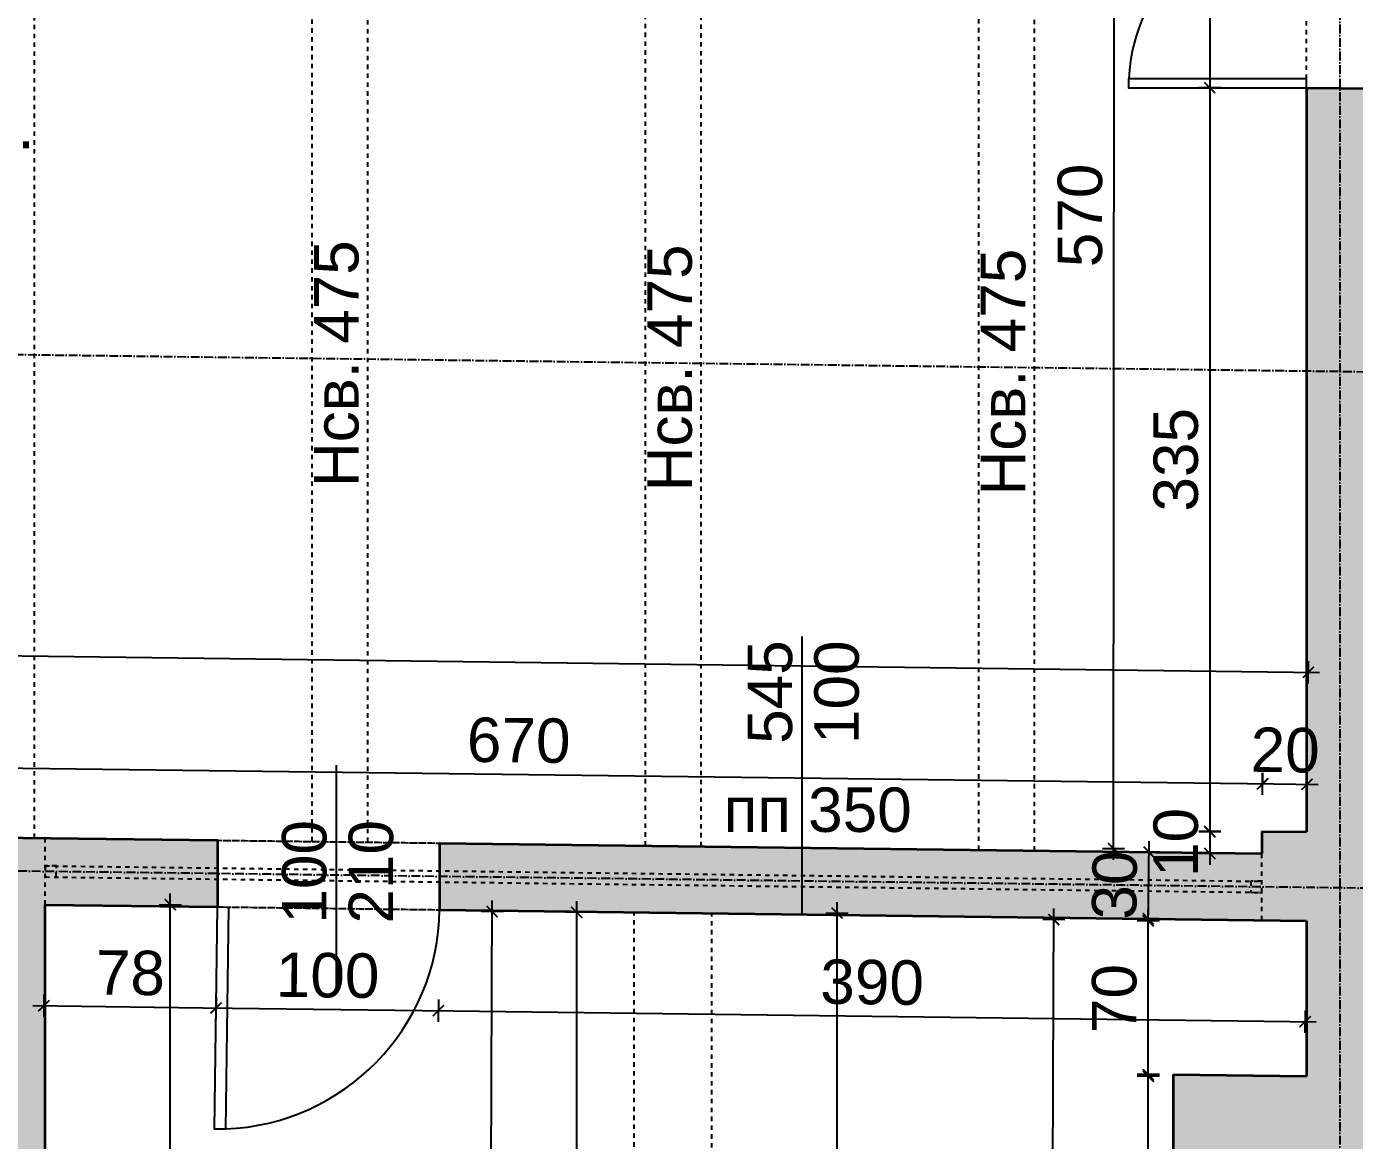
# Model space of a CAD drawing. Header units: inches. Extents: x -72385 to 39588, y -6525 to 66685.
# Drawn here: x -45946 to -45348, y 22708 to 23209 of the extents above; entities that cross this region are included whole.
import ezdxf

# ---------------------------------------------------------------- set-up
doc = ezdxf.new("R2010")
doc.units = ezdxf.units.IN
doc.header["$MEASUREMENT"] = 0
doc.linetypes.add('DashDot', pattern=[0.6, 0.4, -0.1, 0, -0.1])
doc.linetypes.add('Hidden', pattern=[0.4, 0.2, -0.2])
for name, color, linetype, lineweight in [('Врати', 251, 'Continuous', 25), ('Линия на разрез', 252, 'DashDot', 25), ('Надписи Hсв', 252, 'Continuous', 25), ('Надписи врати', 252, 'Continuous', 25), ('Надписи коти вътрешни', 252, 'Continuous', 25), ('Надписи площ', 252, 'Continuous', 25), ('Надписи прозорци', 252, 'Continuous', 25), ('Оси', 252, 'DashDot', 25), ('Пунктир', 253, 'Hidden', 25), ('Разрезни линии', 7, 'Continuous', 35), ('Щрих стени', 254, 'Continuous', 25)]:
    doc.layers.add(name, color=color, linetype=linetype, lineweight=lineweight)
doc.styles.add('Arial Regular', font='arial.ttf')
doc.styles.get("Standard").update_dxf_attribs({"font": 'arial.ttf'})
doc.dimstyles.new('Annotative', dxfattribs={"dimscale": 0, "dimtxt": 20, "dimasz": 5, "dimexe": 5, "dimexo": 5, "dimgap": 5, "dimtad": 1, "dimdec": 0, "dimzin": 0, "dimdsep": 46, "dimtxsty": 'Standard', "dimblk": 'ARCHTICK', "dimcen": 5, "dimdle": 5, "dimadec": 0, "dimazin": 0, "dimtfac": 1, "dimtdec": 0, "dimtofl": 0, "dimtmove": 0, "dimatfit": 3, "dimldrblk": 'ARCHTICK', "dimfxl": 5, "dimfxlon": 1, "dimtolj": 1, "dimtzin": 0, "dimarcsym": 1})

# ---------------------------------------------------------------- blocks, each defined once
blk = doc.blocks.new('_ArchTick')
at = {"color": 0, "linetype": 'ByBlock', "const_width": 0.15}
blk.add_lwpolyline([(-0.5, -0.5), (0.5, 0.5)], dxfattribs=at)
blk = doc.blocks.new('*D2377')
at = {"layer": 'Defpoints', "color": 0, "ltscale": 50, "transparency": 16777216}
for p in [(-45937.34, 22813.67), (-45859.84, 22812.69), (-45860.41, 22767.21)]:
    blk.add_point(p, dxfattribs=at)
at = {"layer": 'Надписи коти вътрешни', "color": 0, "lineweight": -2, "ltscale": 50, "transparency": 16777216}
for p, q in [((-45937.85, 22773.19), (-45937.97, 22763.19)), ((-45860.35, 22772.21), (-45860.47, 22762.22)), ((-45942.91, 22768.25), (-45855.41, 22767.15))]:
    blk.add_line(p, q, dxfattribs=at)
at = {"layer": 'Надписи коти вътрешни', "color": 0, "lineweight": -2, "ltscale": 50, "transparency": 16777216, "xscale": 5, "yscale": 5, "zscale": 5}
for p, rotation in [((-45937.91, 22768.19), 179.2779868695806), ((-45860.41, 22767.21), 359.2779868695806)]:
    blk.add_blockref('_ArchTick', p, dxfattribs=dict(at, rotation=rotation))
at = {"layer": 'Надписи коти вътрешни', "color": 0, "ltscale": 50, "transparency": 16777216, "insert": (-45898.97, 22782.91), "char_height": 20, "attachment_point": 5, "rotation": 359.27799}
blk.add_mtext('\\A1;78', dxfattribs=at)
blk = doc.blocks.new('*D2448')
at = {"layer": 'Defpoints', "color": 0, "ltscale": 50, "transparency": 16777216}
for p in [(-45937.34, 22813.67), (-45881.02, 22813.67), (-45937.72, 22246.13)]:
    blk.add_point(p, dxfattribs=at)
at = {"layer": 'Надписи коти вътрешни', "color": 0, "lineweight": -2, "ltscale": 50, "transparency": 16777216}
for p, q in [((-45881.02, 22241.13), (-45881.02, 22818.67)), ((-45886.02, 22813.67), (-45876.02, 22813.67)), ((-45886.02, 22246.13), (-45876.02, 22246.13))]:
    blk.add_line(p, q, dxfattribs=at)
at = {"layer": 'Надписи коти вътрешни', "color": 0, "lineweight": -2, "ltscale": 50, "transparency": 16777216, "xscale": 5, "yscale": 5, "zscale": 5}
for p, rotation in [((-45881.02, 22813.67), 90), ((-45881.02, 22246.13), 270)]:
    blk.add_blockref('_ArchTick', p, dxfattribs=dict(at, rotation=rotation))
at = {"layer": 'Надписи коти вътрешни', "color": 0, "ltscale": 50, "transparency": 16777216, "insert": (-45896.24, 22529.9), "char_height": 20, "attachment_point": 5, "rotation": 90}
blk.add_mtext('\\A1;568', dxfattribs=at)
blk = doc.blocks.new('*D2449')
at = {"layer": 'Defpoints', "color": 0, "ltscale": 50, "transparency": 16777216}
for p in [(-45698.16, 22810.26), (-45669.84, 22810.26), (-45672.34, 22272.75)]:
    blk.add_point(p, dxfattribs=at)
at = {"layer": 'Надписи коти вътрешни', "color": 0, "lineweight": -2, "ltscale": 50, "transparency": 16777216}
for p, q in [((-45698.16, 22267.75), (-45698.16, 22815.26)), ((-45693.16, 22810.26), (-45703.16, 22810.26)), ((-45693.16, 22272.75), (-45703.16, 22272.75))]:
    blk.add_line(p, q, dxfattribs=at)
at = {"layer": 'Надписи коти вътрешни', "color": 0, "lineweight": -2, "ltscale": 50, "transparency": 16777216, "xscale": 5, "yscale": 5, "zscale": 5}
for p, rotation in [((-45698.16, 22810.26), 90), ((-45698.16, 22272.75), 270)]:
    blk.add_blockref('_ArchTick', p, dxfattribs=dict(at, rotation=rotation))
at = {"layer": 'Надписи коти вътрешни', "color": 0, "ltscale": 50, "transparency": 16777216, "insert": (-45713.38, 22541.51), "char_height": 20, "attachment_point": 5, "rotation": 90}
blk.add_mtext('\\A1;538', dxfattribs=at)
blk = doc.blocks.new('*D2450')
at = {"layer": 'Defpoints', "color": 0, "ltscale": 50, "transparency": 16777216}
for p in [(-45736.2, 22810.56), (-45669.84, 22810.26), (-45672.34, 22242.75)]:
    blk.add_point(p, dxfattribs=at)
at = {"layer": 'Надписи коти вътрешни', "color": 0, "lineweight": -2, "ltscale": 50, "transparency": 16777216}
for p, q in [((-45738.72, 22238.04), (-45736.17, 22815.55)), ((-45731.2, 22810.53), (-45741.2, 22810.58)), ((-45733.7, 22243.02), (-45743.7, 22243.06))]:
    blk.add_line(p, q, dxfattribs=at)
at = {"layer": 'Надписи коти вътрешни', "color": 0, "lineweight": -2, "ltscale": 50, "transparency": 16777216, "xscale": 5, "yscale": 5, "zscale": 5}
for p, rotation in [((-45736.2, 22810.56), 89.74760361467345), ((-45738.7, 22243.04), 269.7476036146735)]:
    blk.add_blockref('_ArchTick', p, dxfattribs=dict(at, rotation=rotation))
at = {"layer": 'Надписи коти вътрешни', "color": 0, "ltscale": 50, "transparency": 16777216, "insert": (-45752.66, 22526.86), "char_height": 20, "attachment_point": 5, "rotation": 89.7476}
blk.add_mtext('\\A1;568', dxfattribs=at)
blk = doc.blocks.new('*D2451')
at = {"layer": 'Defpoints', "color": 0, "ltscale": 50, "transparency": 16777216}
for p in [(-45639.84, 22809.88), (-45581.02, 22809.88), (-45639.96, 22242.34)]:
    blk.add_point(p, dxfattribs=at)
at = {"layer": 'Надписи коти вътрешни', "color": 0, "lineweight": -2, "ltscale": 50, "transparency": 16777216}
for p, q in [((-45581.02, 22237.34), (-45581.02, 22814.88)), ((-45586.02, 22809.88), (-45576.02, 22809.88)), ((-45586.02, 22242.34), (-45576.02, 22242.34))]:
    blk.add_line(p, q, dxfattribs=at)
at = {"layer": 'Надписи коти вътрешни', "color": 0, "lineweight": -2, "ltscale": 50, "transparency": 16777216, "xscale": 5, "yscale": 5, "zscale": 5}
for p, rotation in [((-45581.02, 22809.88), 90), ((-45581.02, 22242.34), 270)]:
    blk.add_blockref('_ArchTick', p, dxfattribs=dict(at, rotation=rotation))
at = {"layer": 'Надписи коти вътрешни', "color": 0, "ltscale": 50, "transparency": 16777216, "insert": (-45596.24, 22526.11), "char_height": 20, "attachment_point": 5, "rotation": 90}
blk.add_mtext('\\A1;568', dxfattribs=at)
blk = doc.blocks.new('*D2454')
at = {"layer": 'Defpoints', "color": 0, "ltscale": 50, "transparency": 16777216}
for p in [(-45483.45, 22806.94), (-45369.84, 22806.44), (-45372.34, 22238.93)]:
    blk.add_point(p, dxfattribs=at)
at = {"layer": 'Надписи коти вътрешни', "color": 0, "lineweight": -2, "ltscale": 50, "transparency": 16777216}
for p, q in [((-45478.45, 22806.92), (-45488.45, 22806.97)), ((-45485.97, 22234.43), (-45483.42, 22811.94)), ((-45480.95, 22239.41), (-45490.95, 22239.45))]:
    blk.add_line(p, q, dxfattribs=at)
at = {"layer": 'Надписи коти вътрешни', "color": 0, "lineweight": -2, "ltscale": 50, "transparency": 16777216, "xscale": 5, "yscale": 5, "zscale": 5}
for p, rotation in [((-45483.45, 22806.94), 89.74760361467345), ((-45485.95, 22239.43), 269.7476036146735)]:
    blk.add_blockref('_ArchTick', p, dxfattribs=dict(at, rotation=rotation))
at = {"layer": 'Надписи коти вътрешни', "color": 0, "ltscale": 50, "transparency": 16777216, "insert": (-45499.91, 22523.25), "char_height": 20, "attachment_point": 5, "rotation": 89.7476}
blk.add_mtext('\\A1;568', dxfattribs=at)
blk = doc.blocks.new('*D2455')
at = {"layer": 'Defpoints', "color": 0, "ltscale": 50, "transparency": 16777216}
for p in [(-45440.97, 22737.2), (-45429.84, 22737.2), (-45429.84, 22607.19)]:
    blk.add_point(p, dxfattribs=at)
at = {"layer": 'Надписи коти вътрешни', "color": 0, "lineweight": -2, "ltscale": 50, "transparency": 16777216}
for p, q in [((-45440.97, 22602.19), (-45440.97, 22742.2)), ((-45435.97, 22737.2), (-45445.97, 22737.2)), ((-45435.97, 22607.19), (-45445.97, 22607.19))]:
    blk.add_line(p, q, dxfattribs=at)
at = {"layer": 'Надписи коти вътрешни', "color": 0, "lineweight": -2, "ltscale": 50, "transparency": 16777216, "xscale": 5, "yscale": 5, "zscale": 5}
for p, rotation in [((-45440.97, 22737.2), 90), ((-45440.97, 22607.19), 270)]:
    blk.add_blockref('_ArchTick', p, dxfattribs=dict(at, rotation=rotation))
at = {"layer": 'Надписи коти вътрешни', "color": 0, "ltscale": 50, "transparency": 16777216, "insert": (-45456.19, 22672.2), "char_height": 20, "attachment_point": 5, "rotation": 90}
blk.add_mtext('\\A1;130', dxfattribs=at)
blk = doc.blocks.new('*D2464')
at = {"layer": 'Defpoints', "color": 0, "ltscale": 50, "transparency": 16777216}
for p in [(-45440.97, 22806.44), (-45369.84, 22806.44), (-45369.84, 22736.44)]:
    blk.add_point(p, dxfattribs=at)
at = {"layer": 'Надписи коти вътрешни', "color": 0, "lineweight": -2, "ltscale": 50, "transparency": 16777216}
for p, q in [((-45435.97, 22806.44), (-45445.97, 22806.44)), ((-45440.97, 22731.44), (-45440.97, 22811.44)), ((-45435.97, 22736.44), (-45445.97, 22736.44))]:
    blk.add_line(p, q, dxfattribs=at)
at = {"layer": 'Надписи коти вътрешни', "color": 0, "lineweight": -2, "ltscale": 50, "transparency": 16777216, "xscale": 5, "yscale": 5, "zscale": 5}
for p, rotation in [((-45440.97, 22806.44), 90), ((-45440.97, 22736.44), 270)]:
    blk.add_blockref('_ArchTick', p, dxfattribs=dict(at, rotation=rotation))
at = {"layer": 'Надписи коти вътрешни', "color": 0, "ltscale": 50, "transparency": 16777216, "insert": (-45456.18, 22771.44), "char_height": 20, "attachment_point": 5, "rotation": 90}
blk.add_mtext('\\A1;70', dxfattribs=at)
blk = doc.blocks.new('*D2467')
at = {"layer": 'Defpoints', "color": 0, "ltscale": 50, "transparency": 16777216}
for p in [(-45859.84, 22812.69), (-45759.84, 22811.42), (-45760.42, 22765.96)]:
    blk.add_point(p, dxfattribs=at)
at = {"layer": 'Надписи коти вътрешни', "color": 0, "lineweight": -2, "ltscale": 50, "transparency": 16777216}
for p, q in [((-45860.35, 22772.24), (-45860.48, 22762.24)), ((-45760.35, 22770.96), (-45760.48, 22760.96)), ((-45865.42, 22767.3), (-45755.42, 22765.9))]:
    blk.add_line(p, q, dxfattribs=at)
at = {"layer": 'Надписи коти вътрешни', "color": 0, "lineweight": -2, "ltscale": 50, "transparency": 16777216, "xscale": 5, "yscale": 5, "zscale": 5}
for p, rotation in [((-45860.42, 22767.24), 179.2706286522965), ((-45760.42, 22765.96), 359.2706286522965)]:
    blk.add_blockref('_ArchTick', p, dxfattribs=dict(at, rotation=rotation))
at = {"layer": 'Надписи коти вътрешни', "color": 0, "ltscale": 50, "transparency": 16777216, "insert": (-45810.22, 22781.81), "char_height": 20, "attachment_point": 5, "rotation": 359.27063}
blk.add_mtext('\\A1;100', dxfattribs=at)
blk = doc.blocks.new('*D2468')
at = {"layer": 'Defpoints', "color": 0, "ltscale": 50, "transparency": 16777216}
for p in [(-45759.84, 22811.42), (-45369.84, 22806.44), (-45370.42, 22761)]:
    blk.add_point(p, dxfattribs=at)
at = {"layer": 'Надписи коти вътрешни', "color": 0, "lineweight": -2, "ltscale": 50, "transparency": 16777216}
for p, q in [((-45760.35, 22770.97), (-45760.48, 22760.97)), ((-45765.42, 22766.04), (-45365.42, 22760.93)), ((-45370.35, 22766), (-45370.48, 22756))]:
    blk.add_line(p, q, dxfattribs=at)
at = {"layer": 'Надписи коти вътрешни', "color": 0, "lineweight": -2, "ltscale": 50, "transparency": 16777216, "xscale": 5, "yscale": 5, "zscale": 5}
for p, rotation in [((-45760.42, 22765.97), 179.2691664432836), ((-45370.42, 22761), 359.2691664432836)]:
    blk.add_blockref('_ArchTick', p, dxfattribs=dict(at, rotation=rotation))
at = {"layer": 'Надписи коти вътрешни', "color": 0, "ltscale": 50, "transparency": 16777216, "insert": (-45565.22, 22778.7), "char_height": 20, "attachment_point": 5, "rotation": 359.26917}
blk.add_mtext('\\A1;390', dxfattribs=at)
blk = doc.blocks.new('*D2392')
at = {"layer": 'Defpoints', "color": 0, "ltscale": 50, "transparency": 16777216}
for p in [(-45389.44, 22868.11), (-46059.84, 22845.23), (-45389.84, 22836.7)]:
    blk.add_point(p, dxfattribs=at)
at = {"layer": 'Надписи коти вътрешни', "color": 0, "lineweight": -2, "ltscale": 50, "transparency": 16777216}
for p, q in [((-46059.5, 22871.64), (-46059.37, 22881.64)), ((-46064.44, 22876.7), (-45384.44, 22868.05)), ((-45389.5, 22863.11), (-45389.37, 22873.11))]:
    blk.add_line(p, q, dxfattribs=at)
at = {"layer": 'Надписи коти вътрешни', "color": 0, "lineweight": -2, "ltscale": 50, "transparency": 16777216, "xscale": 5, "yscale": 5, "zscale": 5}
for p, rotation in [((-46059.44, 22876.64), 179.2706286525475), ((-45389.44, 22868.11), 359.2706286525474)]:
    blk.add_blockref('_ArchTick', p, dxfattribs=dict(at, rotation=rotation))
at = {"layer": 'Надписи коти вътрешни', "color": 0, "ltscale": 50, "transparency": 16777216, "insert": (-45724.24, 22887.58), "char_height": 20, "attachment_point": 5, "rotation": 359.27063}
blk.add_mtext('\\A1;670', dxfattribs=at)
blk = doc.blocks.new('*D2393')
at = {"layer": 'Defpoints', "color": 0, "ltscale": 50, "transparency": 16777216}
for p in [(-45369.56, 22867.86), (-45389.84, 22846.7), (-45369.84, 22846.45)]:
    blk.add_point(p, dxfattribs=at)
at = {"layer": 'Надписи коти вътрешни', "color": 0, "lineweight": -2, "ltscale": 50, "transparency": 16777216}
for p, q in [((-45389.63, 22863.11), (-45389.5, 22873.11)), ((-45369.63, 22862.86), (-45369.5, 22872.86)), ((-45394.56, 22868.17), (-45364.57, 22867.79))]:
    blk.add_line(p, q, dxfattribs=at)
at = {"layer": 'Надписи коти вътрешни', "color": 0, "lineweight": -2, "ltscale": 50, "transparency": 16777216, "xscale": 5, "yscale": 5, "zscale": 5}
for p, rotation in [((-45389.56, 22868.11), 179.2706286525567), ((-45369.56, 22867.86), 359.2706286525566)]:
    blk.add_blockref('_ArchTick', p, dxfattribs=dict(at, rotation=rotation))
at = {"layer": 'Надписи коти вътрешни', "color": 0, "ltscale": 50, "transparency": 16777216, "insert": (-45379.37, 22883.19), "char_height": 20, "attachment_point": 5, "rotation": 359.27063}
blk.add_mtext('\\A1;20', dxfattribs=at)
blk = doc.blocks.new('*D2394')
at = {"layer": 'Defpoints', "color": 0, "ltscale": 50, "transparency": 16777216}
for p in [(-45389.84, 22846.7), (-45413.28, 22836.7), (-45389.84, 22836.7)]:
    blk.add_point(p, dxfattribs=at)
at = {"layer": 'Надписи коти вътрешни', "color": 0, "lineweight": -2, "ltscale": 50, "transparency": 16777216}
for p, q in [((-45413.28, 22851.7), (-45413.28, 22831.7)), ((-45408.28, 22846.7), (-45418.28, 22846.7)), ((-45408.28, 22836.7), (-45418.28, 22836.7))]:
    blk.add_line(p, q, dxfattribs=at)
at = {"layer": 'Надписи коти вътрешни', "color": 0, "lineweight": -2, "ltscale": 50, "transparency": 16777216, "xscale": 5, "yscale": 5, "zscale": 5}
for p, rotation in [((-45413.28, 22846.7), 90), ((-45413.28, 22836.7), 270)]:
    blk.add_blockref('_ArchTick', p, dxfattribs=dict(at, rotation=rotation))
at = {"layer": 'Надписи коти вътрешни', "color": 0, "ltscale": 50, "transparency": 16777216, "insert": (-45428.49, 22841.7), "char_height": 20, "attachment_point": 5, "rotation": 90}
blk.add_mtext('\\A1;10', dxfattribs=at)
blk = doc.blocks.new('*D8179')
at = {"layer": 'Defpoints', "color": 0, "ltscale": 50, "transparency": 16777216}
for p in [(-45368.92, 22918.32), (-47139.84, 22868.98), (-45369.84, 22846.45)]:
    blk.add_point(p, dxfattribs=at)
at = {"layer": 'Надписи коти вътрешни', "color": 0, "lineweight": -2, "ltscale": 50, "transparency": 16777216}
for p, q in [((-47138.99, 22935.85), (-47138.86, 22945.85)), ((-47143.92, 22940.92), (-45363.92, 22918.26)), ((-45368.99, 22913.32), (-45368.86, 22923.32))]:
    blk.add_line(p, q, dxfattribs=at)
at = {"layer": 'Надписи коти вътрешни', "color": 0, "lineweight": -2, "ltscale": 50, "transparency": 16777216, "xscale": 5, "yscale": 5, "zscale": 5}
for p, rotation in [((-47138.92, 22940.85), 179.2706286525473), ((-45368.92, 22918.32), 359.2706286525473)]:
    blk.add_blockref('_ArchTick', p, dxfattribs=dict(at, rotation=rotation))
at = {"layer": 'Надписи коти вътрешни', "color": 0, "ltscale": 50, "transparency": 16777216, "insert": (-46186.89, 22943.94), "char_height": 20, "attachment_point": 5, "rotation": 359.27063}
blk.add_mtext('\\A1;1770', dxfattribs=at)
blk = doc.blocks.new('*D2396')
at = {"layer": 'Defpoints', "color": 0, "ltscale": 50, "transparency": 16777216}
for p in [(-45570, 23409.04), (-45456.19, 23408.96), (-45570.41, 22839)]:
    blk.add_point(p, dxfattribs=at)
at = {"layer": 'Надписи коти вътрешни', "color": 0, "lineweight": -2, "ltscale": 50, "transparency": 16777216}
for p, q in [((-45456.6, 22833.92), (-45456.19, 23413.96)), ((-45461.19, 23408.96), (-45451.19, 23408.96)), ((-45461.6, 22838.92), (-45451.6, 22838.91))]:
    blk.add_line(p, q, dxfattribs=at)
at = {"layer": 'Надписи коти вътрешни', "color": 0, "lineweight": -2, "ltscale": 50, "transparency": 16777216, "xscale": 5, "yscale": 5, "zscale": 5}
for p, rotation in [((-45456.19, 23408.96), 89.9589558169174), ((-45456.6, 22838.92), 269.9589558169174)]:
    blk.add_blockref('_ArchTick', p, dxfattribs=dict(at, rotation=rotation))
at = {"layer": 'Надписи коти вътрешни', "color": 0, "ltscale": 50, "transparency": 16777216, "insert": (-45471.61, 23123.95), "char_height": 20, "attachment_point": 5, "rotation": 89.95896}
blk.add_mtext('\\A1;570', dxfattribs=at)
blk = doc.blocks.new('*D2456')
at = {"layer": 'Defpoints', "color": 0, "ltscale": 50, "transparency": 16777216}
for p in [(-45369.84, 23181.47), (-45413.28, 22846.45), (-45369.84, 22846.45)]:
    blk.add_point(p, dxfattribs=at)
at = {"layer": 'Надписи коти вътрешни', "color": 0, "lineweight": -2, "ltscale": 50, "transparency": 16777216}
for p, q in [((-45413.28, 23186.47), (-45413.28, 22841.45)), ((-45408.28, 23181.47), (-45418.28, 23181.47)), ((-45408.28, 22846.45), (-45418.28, 22846.45))]:
    blk.add_line(p, q, dxfattribs=at)
at = {"layer": 'Надписи коти вътрешни', "color": 0, "lineweight": -2, "ltscale": 50, "transparency": 16777216, "xscale": 5, "yscale": 5, "zscale": 5}
for p, rotation in [((-45413.28, 23181.47), 90), ((-45413.28, 22846.45), 270)]:
    blk.add_blockref('_ArchTick', p, dxfattribs=dict(at, rotation=rotation))
at = {"layer": 'Надписи коти вътрешни', "color": 0, "ltscale": 50, "transparency": 16777216, "insert": (-45428.49, 23013.96), "char_height": 20, "attachment_point": 5, "rotation": 90}
blk.add_mtext('\\A1;335', dxfattribs=at)
blk = doc.blocks.new('*D2483')
at = {"layer": 'Defpoints', "color": 0, "ltscale": 50, "transparency": 16777216}
for p in [(-45369.84, 23341.49), (-45413.28, 23181.47), (-45369.84, 23181.47)]:
    blk.add_point(p, dxfattribs=at)
at = {"layer": 'Надписи коти вътрешни', "color": 0, "lineweight": -2, "ltscale": 50, "transparency": 16777216}
for p, q in [((-45413.28, 23346.49), (-45413.28, 23176.47)), ((-45408.28, 23341.49), (-45418.28, 23341.49)), ((-45408.28, 23181.47), (-45418.28, 23181.47))]:
    blk.add_line(p, q, dxfattribs=at)
at = {"layer": 'Надписи коти вътрешни', "color": 0, "lineweight": -2, "ltscale": 50, "transparency": 16777216, "xscale": 5, "yscale": 5, "zscale": 5}
for p, rotation in [((-45413.28, 23341.49), 90), ((-45413.28, 23181.47), 270)]:
    blk.add_blockref('_ArchTick', p, dxfattribs=dict(at, rotation=rotation))
at = {"layer": 'Надписи коти вътрешни', "color": 0, "ltscale": 50, "transparency": 16777216, "insert": (-45428.49, 23261.48), "char_height": 20, "attachment_point": 5, "rotation": 90}
blk.add_mtext('\\A1;160', dxfattribs=at)
blk = doc.blocks.new('*D7404')
at = {"layer": 'Defpoints', "color": 0, "ltscale": 10, "transparency": 16777216}
for p in [(-45440.64, 22837.35), (-45430.32, 22837.22), (-45430.71, 22807.22)]:
    blk.add_point(p, dxfattribs=at)
at = {"layer": 'Надписи коти вътрешни', "color": 0, "lineweight": -2, "ltscale": 10, "transparency": 16777216}
for p, q in [((-45441.09, 22802.35), (-45440.58, 22842.35)), ((-45435.64, 22837.28), (-45445.64, 22837.41)), ((-45436.02, 22807.29), (-45446.02, 22807.41))]:
    blk.add_line(p, q, dxfattribs=at)
at = {"layer": 'Надписи коти вътрешни', "color": 0, "lineweight": -2, "ltscale": 10, "transparency": 16777216, "xscale": 5, "yscale": 5, "zscale": 5}
for p, rotation in [((-45440.64, 22837.35), 89.27062865256329), ((-45441.02, 22807.35), 269.2706286525633)]:
    blk.add_blockref('_ArchTick', p, dxfattribs=dict(at, rotation=rotation))
at = {"layer": 'Надписи коти вътрешни', "color": 0, "ltscale": 10, "transparency": 16777216, "insert": (-45456.05, 22822.54), "char_height": 20, "attachment_point": 5, "rotation": 89.27063}
blk.add_mtext('\\A1;30', dxfattribs=at)

msp = doc.modelspace()

# ---------------------------------------------------------------- hatches: boundary and pattern name
at = {"layer": 'Щрих стени', "ltscale": 10}
h = msp.add_hatch(color=256, dxfattribs=at)
h.dxf.hatch_style = 1
h.paths.add_polyline_path([(-46719.84, 22853.63), (-46889.84, 22855.8), (-46889.84, 22825.79), (-46869.84, 22825.54), (-46869.84, 22288), (-46872.34, 22288.03), (-46872.34, 22223.02), (-46837.34, 22222.58), (-46837.34, 22287.58), (-46839.84, 22287.61), (-46839.84, 22825.16), (-46719.84, 22823.63)])
h.paths.add_polyline_path([(-46449.84, 22850.2), (-46619.84, 22852.36), (-46619.84, 22822.36), (-46572.34, 22821.75), (-46572.34, 22219.2), (-46537.34, 22218.76), (-46537.34, 22821.31), (-46449.84, 22820.19)])
h.paths.add_polyline_path([(-46219.84, 22847.27), (-46289.84, 22848.16), (-46289.84, 22818.16), (-46219.84, 22817.26)])
h.paths.add_polyline_path([(-45859.84, 22842.68), (-46059.84, 22845.23), (-46059.84, 22815.23), (-45972.34, 22814.11), (-45972.34, 22211.56), (-45937.34, 22211.12), (-45937.34, 22813.67), (-45859.84, 22812.68)])
h.paths.add_polyline_path([(-45319.84, 22828.31), (-45339.84, 22828.56), (-45339.84, 23106.09), (-45094.84, 23102.97), (-45094.84, 23132.97), (-45339.84, 23136.09), (-45339.84, 23181.09), (-45369.84, 23181.47), (-45369.84, 22846.45), (-45389.84, 22846.7), (-45389.84, 22836.7), (-45759.84, 22841.41), (-45759.84, 22811.41), (-45369.84, 22806.44), (-45369.84, 22736.44), (-45429.84, 22737.2), (-45429.84, 22607.19), (-45369.84, 22606.43), (-45369.84, 22283.9), (-45372.34, 22283.93), (-45372.34, 22203.93), (-45337.34, 22203.48), (-45337.34, 22283.49), (-45339.84, 22283.52), (-45339.84, 22798.56), (-45319.84, 22798.31)])
h.paths.add_polyline_path([(-45637.34, 22272.31), (-45672.34, 22272.75), (-45672.34, 22207.75), (-45637.34, 22207.3)], flags=17)
h.paths.add_polyline_path([(-45037.34, 22234.66), (-45072.34, 22235.11), (-45072.34, 22200.11), (-45037.34, 22199.66)])
h.paths.add_polyline_path([(-44729.84, 22828.3), (-44699.84, 22827.92), (-44699.84, 22857.92), (-44739.84, 22858.43), (-44739.84, 23098.45), (-44719.84, 23098.19), (-44719.84, 23128.2), (-44934.84, 23130.93), (-44934.84, 23100.93), (-44769.84, 23098.83), (-44769.84, 22858.81), (-44779.84, 22858.94), (-44779.84, 22768.93), (-44769.84, 22768.8), (-44769.84, 22276.26), (-44772.34, 22276.29), (-44772.34, 22196.29), (-44737.34, 22195.84), (-44737.34, 22275.85), (-44739.84, 22275.88), (-44739.84, 22768.42), (-44729.84, 22768.29)])

# ---------------------------------------------------------------- linework, layer by layer
at = {"layer": 'Врати', "ltscale": 50}
for points in [[(-45369.84, 23181.47), (-45369.84, 23185.47), (-45449.84, 23185.47), (-45449.84, 23181.47)], [(-45859.84, 22812.68), (-45854.84, 22812.62), (-45856.11, 22712.63), (-45861.11, 22712.69)]]:
    msp.add_lwpolyline(points, close=True, dxfattribs=at)
for centre, radius, start, end in [((-45369.84, 23181.47), 80.01, 90, 177.13402), ((-45859.84, 22812.68), 100, 272.13661, 359.27063)]:
    msp.add_arc(centre, radius, start, end, dxfattribs=at)
at = {"layer": 'Линия на разрез', "ltscale": 10}
msp.add_lwpolyline([(-52598.95, 23194.44), (-52599.57, 23146), (-41314.83, 23002.34), (-41314.83, 22502.3), (-40059.7, 22486.32), (-40059.06, 22536.61)], dxfattribs=at)
at = {"layer": 'Надписи врати', "ltscale": 50}
msp.add_line((-45806.25, 22776.51), (-45806.25, 22876.51), dxfattribs=at)
at = {"layer": 'Надписи прозорци', "ltscale": 50}
msp.add_line((-45596.72, 22809.33), (-45596.72, 22934.39), dxfattribs=at)
at = {"layer": 'Оси', "ltscale": 10}
msp.add_line((-45354.84, 24521.39), (-45354.84, 21721.16), dxfattribs=at)
msp.add_lwpolyline([(-39839.84, 22751.04), (-51384.84, 22898.02), (-51384.84, 23028.03), (-52799.84, 23046.04)], dxfattribs=at)
at = {"layer": 'Пунктир', "ltscale": 10}
for p, q in [((-45942.34, 23413.78), (-45942.34, 22843.73)), ((-45817.34, 23412.19), (-45817.34, 22842.14)), ((-45792.34, 23411.87), (-45792.34, 22841.82)), ((-45667.34, 23410.28), (-45667.34, 22840.23)), ((-45642.34, 23409.96), (-45642.34, 22839.92)), ((-45517.34, 23408.37), (-45517.34, 22838.32)), ((-45492.34, 23408.05), (-45492.34, 22838.01)), ((-45369.84, 23181.47), (-45369.84, 23341.49)), ((-45937.34, 22843.67), (-45389.83, 22836.7)), ((-45937.34, 22813.67), (-45937.34, 22843.67)), ((-45859.84, 22842.68), (-45759.84, 22841.41)), ((-45389.83, 22806.7), (-45389.83, 22836.7)), ((-45937.34, 22831.17), (-45389.83, 22824.2)), ((-45937.34, 22826.17), (-45389.83, 22819.2)), ((-45937.34, 22813.67), (-45389.83, 22806.73)), ((-45859.84, 22812.68), (-45759.84, 22811.41)), ((-45672.34, 22272.75), (-45672.34, 22810.29)), ((-45637.34, 22272.31), (-45637.34, 22809.85))]:
    msp.add_line(p, q, dxfattribs=at)
for points in [[(-45937.34, 22826.17), (-45932.34, 22826.11), (-45932.27, 22831.11), (-45937.27, 22831.17), (-45937.34, 22826.17)], [(-45394.9, 22819.26), (-45389.9, 22819.2), (-45389.83, 22824.2), (-45394.83, 22824.26), (-45394.9, 22819.26)]]:
    msp.add_lwpolyline(points, dxfattribs=at)
at = {"layer": 'Разрезни линии', "ltscale": 50}
for p, q in [((-45369.84, 23181.47), (-45369.84, 22846.45)), ((-45369.84, 23181.47), (-45339.84, 23181.09)), ((-46059.84, 22845.23), (-45859.84, 22842.68)), ((-45859.84, 22842.68), (-45859.84, 22812.68)), ((-45389.84, 22846.7), (-45369.84, 22846.45)), ((-45389.84, 22846.7), (-45389.84, 22836.7)), ((-45759.84, 22841.41), (-45389.84, 22836.7)), ((-45759.84, 22841.41), (-45759.84, 22811.41)), ((-45937.34, 22211.12), (-45937.34, 22813.67)), ((-45937.34, 22813.67), (-45859.84, 22812.68)), ((-45759.84, 22811.41), (-45369.84, 22806.44)), ((-45369.84, 22806.44), (-45369.84, 22736.44)), ((-45429.84, 22737.2), (-45369.84, 22736.44)), ((-45429.84, 22737.2), (-45429.84, 22607.19))]:
    msp.add_line(p, q, dxfattribs=at)

# ---------------------------------------------------------------- texts
at = {"layer": 'Надписи Hсв', "ltscale": 100, "char_height": 20, "width": 180.4891, "attachment_point": 1, "rotation": 90, "style": 'Arial Regular'}
for insert in [(-45816.32, 23001.66), (-45666.32, 22999.75), (-45516.32, 22997.85)]:
    msp.add_mtext('\\pxt8;Hсв. 475', dxfattribs=dict(at, insert=insert))
at = {"layer": 'Надписи врати', "ltscale": 100, "char_height": 20, "width": 180.4891, "attachment_point": 1, "rotation": 90, "style": 'Arial Regular'}
for s, insert in [('100', (-45830.76, 22805.18)), ('210', (-45800.76, 22805.18))]:
    msp.add_mtext(s, dxfattribs=dict(at, insert=insert))
at = {"layer": 'Надписи площ', "ltscale": 100, "insert": (-46081.58, 23174.21), "char_height": 20, "width": 180.4891, "attachment_point": 1, "style": 'Arial Regular'}
msp.add_mtext('100.9 кв.м.', dxfattribs=at)
at = {"layer": 'Надписи прозорци', "ltscale": 100, "char_height": 20, "width": 180.4891, "attachment_point": 1, "rotation": 90, "style": 'Arial Regular'}
for s, insert in [('545', (-45621.23, 22886.1)), ('100', (-45591.23, 22886.02))]:
    msp.add_mtext(s, dxfattribs=dict(at, insert=insert))
at = {"layer": 'Надписи прозорци', "ltscale": 100, "insert": (-45632.03, 22866.44), "char_height": 20, "width": 180.4891, "attachment_point": 1, "style": 'Arial Regular'}
msp.add_mtext('пп 350', dxfattribs=at)

# ---------------------------------------------------------------- dimensions: what is measured, and where the dimension line sits
at = {"layer": 'Надписи коти вътрешни', "ltscale": 50}
for p1, p2, distance, picture, middle in [((-45570.41, 22839), (-45570, 23409.04), -113.81, '*D2396', (-45471.61, 23123.95)), ((-46059.84, 22845.23), (-45389.84, 22836.7), 31.41, '*D2392', (-45724.24, 22887.58)), ((-45937.34, 22813.67), (-45859.84, 22812.69), -45.48, '*D2377', (-45898.97, 22782.91)), ((-45859.84, 22812.69), (-45759.84, 22811.42), -45.46, '*D2467', (-45810.22, 22781.81)), ((-45672.34, 22242.75), (-45669.84, 22810.26), 66.36, '*D2450', (-45752.66, 22526.86)), ((-45759.84, 22811.42), (-45369.84, 22806.44), -45.45, '*D2468', (-45565.22, 22778.7)), ((-45372.34, 22238.93), (-45369.84, 22806.44), 113.61, '*D2454', (-45499.91, 22523.25))]:
    dim = msp.add_aligned_dim(p1=p1, p2=p2, distance=distance, dimstyle='Annotative', override={"dimscale": 0, "dimtix": 0, "dimtofl": 0, "dimtmove": 0, "dimatfit": 3}, dxfattribs=at)
    dim.commit()
    dim.dimension.update_dxf_attribs({"geometry": picture, "text_midpoint": middle})
for base, p1, p2, picture, middle in [((-45413.28, 23181.47), (-45369.84, 23341.49), (-45369.84, 23181.47), '*D2483', (-45428.49, 23261.48)), ((-45413.28, 22846.45), (-45369.84, 23181.47), (-45369.84, 22846.45), '*D2456', (-45428.49, 23013.96)), ((-45881.02, 22813.67), (-45937.72, 22246.13), (-45937.34, 22813.67), '*D2448', (-45896.24, 22529.9)), ((-45698.16, 22810.26), (-45672.34, 22272.75), (-45669.84, 22810.26), '*D2449', (-45713.38, 22541.51)), ((-45581.02, 22809.88), (-45639.96, 22242.34), (-45639.84, 22809.88), '*D2451', (-45596.24, 22526.11)), ((-45440.97, 22806.44), (-45369.84, 22736.44), (-45369.84, 22806.44), '*D2464', (-45456.18, 22771.44)), ((-45440.97, 22737.2), (-45429.84, 22607.19), (-45429.84, 22737.2), '*D2455', (-45456.19, 22672.2))]:
    dim = msp.add_linear_dim(base=base, p1=p1, p2=p2, angle=90, dimstyle='Annotative', override={"dimscale": 0, "dimtix": 0, "dimtofl": 0, "dimtmove": 0, "dimatfit": 3}, dxfattribs=at)
    dim.commit()
    dim.dimension.update_dxf_attribs({"geometry": picture, "text_midpoint": middle})
for base, p1, p2, angle, picture, middle, dimtype in [((-45368.92, 22918.32), (-47139.84, 22868.98), (-45369.84, 22846.45), 359.27063, '*D8179', (-46187.08, 22928.73), 129), ((-45369.56, 22867.86), (-45389.84, 22846.7), (-45369.84, 22846.45), 359.27063, '*D2393', (-45379.56, 22867.98), 129), ((-45413.28, 22836.7), (-45389.84, 22846.7), (-45389.84, 22836.7), 90, '*D2394', (-45413.28, 22841.7), 128)]:
    dim = msp.add_linear_dim(base=base, p1=p1, p2=p2, angle=angle, dimstyle='Annotative', override={"dimscale": 0, "dimtix": 0, "dimtofl": 0, "dimtmove": 0, "dimatfit": 3}, dxfattribs=at)
    dim.commit()
    dim.dimension.update_dxf_attribs({"geometry": picture, "text_midpoint": middle, "dimtype": dimtype})
at = {"layer": 'Надписи коти вътрешни', "ltscale": 10}
dim = msp.add_linear_dim(base=(-45440.64, 22837.35), p1=(-45430.71, 22807.22), p2=(-45430.32, 22837.22), angle=89.27063, dimstyle='Annotative', override={"dimscale": 0, "dimtix": 0, "dimtofl": 0, "dimtmove": 0, "dimatfit": 3}, dxfattribs=at)
dim.commit()
dim.dimension.update_dxf_attribs({"geometry": '*D7404', "text_midpoint": (-45440.83, 22822.35), "dimtype": 129})

doc.saveas('drawing.dxf')
